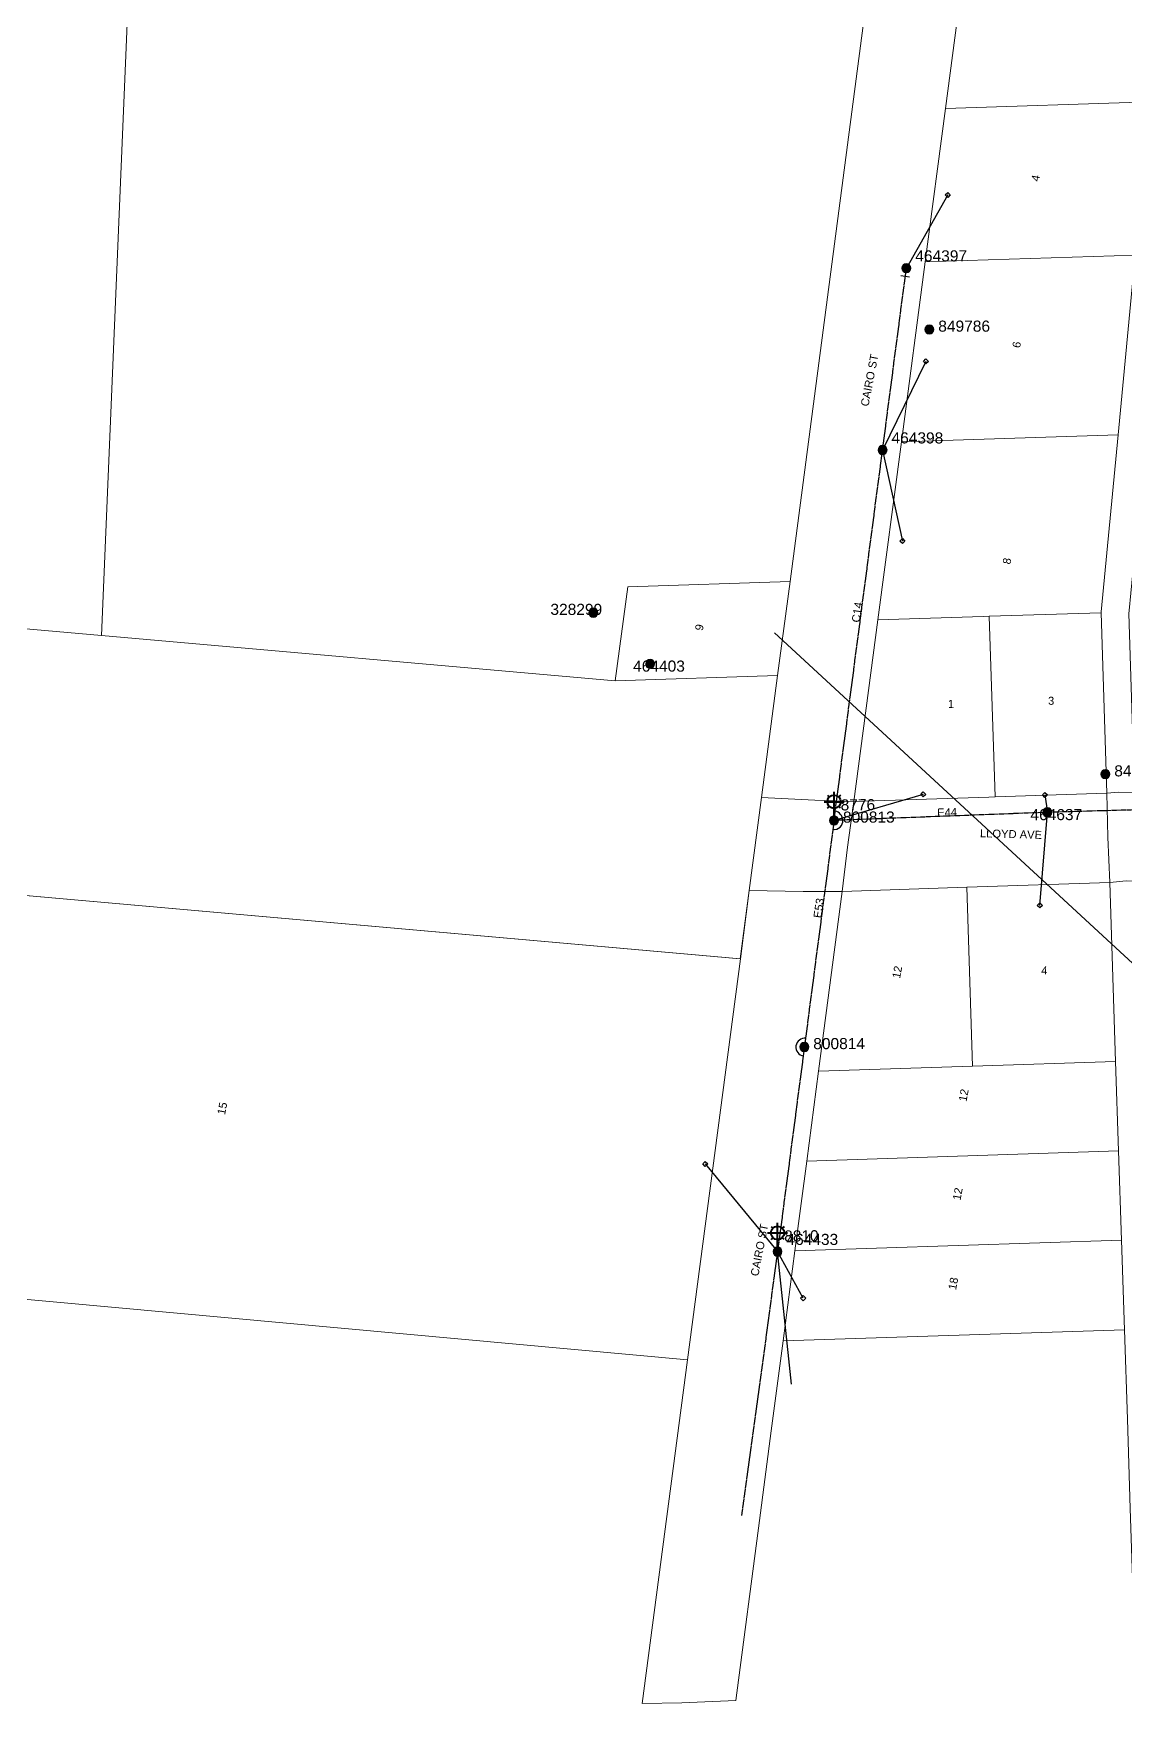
# Model space of a CAD drawing. Header units: metres. Extents: x 215242 to 217366, y 6358903 to 6360574.
# Drawn here: x 215965.3 to 216211.1, y 6359683.9 to 6360059.7 of the extents above; entities that cross this region are included whole.
import ezdxf
from ezdxf.enums import TextEntityAlignment as Align

# ---------------------------------------------------------------- set-up
doc = ezdxf.new("R2010")
doc.units = ezdxf.units.M
doc.linetypes.add('Cable Exist OH', pattern=[1, 1, 0])
doc.layers.get('0').update_dxf_attribs({"color": 6})
doc.layers.add('Cadastre Land Parcels_SP_EXT', color=9, linetype='Continuous', lineweight=5)
doc.layers.add('Cadastre Roads_SP_EXT', color=9, linetype='Continuous', lineweight=5)
for name, color, linetype in [('Equip_SP_SL_EXT', 7, 'Continuous'), ('Mains_LV_EXT', 7, 'Continuous'), ('Services_SP_EXT', 7, 'Continuous'), ('SupportsOH_SP_TR_HV_LV_SL_EXT', 7, 'Continuous')]:
    doc.layers.add(name, color=color, linetype=linetype)
doc.layers.get('0').freeze()
doc.styles.add('iecARIAL', font='arial.ttf', dxfattribs={"height": 2})
doc.styles.add('POLE_LABEL', font='arial.ttf')
doc.styles.get("Standard").update_dxf_attribs({"font": 'arial.ttf'})

# ---------------------------------------------------------------- blocks, each defined once
blk = doc.blocks.new('SL_LANTERN_EXT')
at = {"lineweight": 40}
for p, q in [((-2.25, 4.22), (2.25, 4.22)), ((-1.46, 5.68), (-1.06, 5.28)), ((0, 1.97), (0, 6.47)), ((1.46, 5.68), (1.06, 5.28)), ((-1.46, 2.76), (-1.06, 3.16)), ((0, 0), (0, 2.72)), ((1.46, 2.76), (1.06, 3.16))]:
    blk.add_line(p, q, dxfattribs=at)
blk.add_circle((0, 4.22), 1.5, dxfattribs=at)
at = {"style": 'iecARIAL', "flags": 8}
blk.add_attdef('ASSET_NUM', (1.5, 1.5), '', height=2.5, dxfattribs=at)
for tag, p, height, flags in [('OPERATING_VOLTAGE', (0.98, -1.65), 0.2, 9), ('ORIENTATION', (0.98, -1.85), 0.2, 9), ('OWNED_BY', (0.98, -2.05), 0.2, 9), ('STATE', (0.98, -2.25), 0.2, 9), ('CONSTRUCTED_VOLTAGE', (0.98, -0.65), 0.2, 9), ('CONTROL_TYPE', (0.98, -0.85), 0.2, 9), ('LANTERN_PURPOSE', (0.98, -1.05), 0.2, 9), ('LANTERN_TYPE', (0.98, -1.25), 0.2, 9), ('NO_PHASES', (0.98, -1.45), 0.2, 9), ('USAGE', (0.98, -2.45), 0.2, 9), ('CEXIST', (0.98, -2.65), 0.2, 9), ('CNEW', (0.98, -2.85), 0.2, 9), ('CNUMBER', (0.98, -3.05), 0.2, 9), ('CREMOVE', (0.98, -3.25), 0.2, 9), ('CREPLACE', (0.98, -3.45), 0.2, 9), ('LKINGHEIGHT', (0.98, -3.65), 0.2, 9), ('LBRACKET', (0.98, -3.85), 0.2, 9), ('LNUMBER', (2.18, -3.25), 2.5, 8), ('LBRACKETVOCAB', (0.98, -4.05), 0.2, 9), ('LCATEGORY', (0.98, -4.25), 0.2, 9), ('LCHARGE1', (0.98, -4.45), 0.2, 9), ('LCHARGE1PERCENT', (0.98, -4.65), 0.2, 9), ('LCHARGE2', (0.98, -4.85), 0.2, 9), ('LCHARGE2PERCENT', (0.98, -5.05), 0.2, 9), ('LCHARGE3', (0.98, -5.25), 0.2, 9), ('LCHARGE3PERCENT', (0.98, -5.45), 0.2, 9), ('LEXIST', (0.98, -5.65), 0.2, 9), ('LLAMP', (0.98, -5.85), 0.2, 9), ('LLAMPVOCAB', (0.98, -6.05), 0.2, 9), ('LMAST', (0.98, -6.25), 0.2, 9), ('LMASTVOCAB', (0.98, -6.45), 0.2, 9), ('LNEW', (0.98, -6.65), 0.2, 9), ('LANTNUMBER', (0.98, -6.85), 0.2, 9), ('LOUTREACH', (0.98, -7.25), 0.2, 9), ('LOUTREACHVOCAB', (0.98, -7.45), 0.2, 9), ('LRATECODE', (0.98, -7.65), 0.2, 9), ('STREETNAME', (0.98, -9.25), 0.2, 9), ('SUBURB', (0.98, -9.45), 0.2, 1), ('LREMOVE', (0.98, -7.85), 0.2, 9), ('LREPLACE', (0.98, -8.05), 0.2, 9), ('LTYPE', (0.98, -8.25), 0.2, 9), ('LTYPEVOCAB', (0.98, -8.45), 0.2, 9), ('LEGEND', (0.98, -8.65), 0.2, 9), ('LOCATION', (0.98, -8.85), 0.2, 9), ('NOTES', (0.98, -9.05), 0.2, 9)]:
    blk.add_attdef(tag, p, '', height=height, dxfattribs=dict(flags=flags))
blk = doc.blocks.new('CCP_EXT')
blk.add_wipeout([(0, 0.57), (0.57, 0), (0, -0.57), (-0.57, 0)])
blk.add_lwpolyline([(-0.57, 0), (0, 0.57), (0.57, 0), (0, -0.57), (-0.57, 0)])
at = {"flags": 1}
blk.add_attdef('Z', (0, 0), '', height=0.2, dxfattribs=at)
at = {"flags": 9}
for tag, p in [('CCP_TYPE', (0, 0)), ('CONSTRUCTED_VOLTAGE', (0, -0.2)), ('OPERATING_VOLTAGE', (0, -0.6)), ('ORIENTATION', (0, -0.8)), ('OWNED_BY', (0, -1)), ('STATE', (0, -1.8)), ('NO_PHASES', (0, -0.4)), ('USAGE', (0, -1.2)), ('LEGEND', (0, -1.4)), ('LIFE_SUPPORT', (0, -1.6)), ('NOTES', (0, -2))]:
    blk.add_attdef(tag, text='', height=0.2, dxfattribs=at).set_placement(p, align=Align.MIDDLE_LEFT)
blk = doc.blocks.new('POLE_EXT')
blk.add_hatch(color=256).paths.add_polyline_path([(-1, 0, 1), (1, 0, 1)])
blk.add_lwpolyline([(-1, 0, 1), (1, 0, 1)], format="xyb", close=True)
for tag, height, flags, p in [('pNumber', 2.5, 8, (-17.84, 2.07)), ('OWNED_BY', 0.2, 9, (1.35, -0.4)), ('SPECIAL_USE', 0.2, 9, (1.35, -0.8)), ('STATE', 0.2, 9, (1.35, -1)), ('cLV', 0.2, 9, (1.35, -1.4)), ('hDepth', 0.2, 9, (1.35, -1.6)), ('hDia', 0.2, 9, (1.35, -1.8)), ('cHV', 0.2, 9, (1.35, -2)), ('cLinedev', 0.2, 9, (1.35, -3.4)), ('pExisting', 0.2, 9, (1.35, -3.8)), ('PARENT', 0.2, 9, (1.35, -0.6)), ('USAGE', 0.2, 9, (1.35, -1.2)), ('LBRACKET', 0.2, 9, (1.35, -2.2)), ('LExisting', 0.2, 9, (1.35, -2.4)), ('LANTNUMBER', 0.2, 9, (1.35, -2.6)), ('LOther', 0.2, 9, (1.35, -2.8)), ('LRemove', 0.2, 9, (1.35, -3)), ('LEGEND', 0.2, 9, (1.35, -3.2)), ('LOCATION', 0.2, 9, (1.35, -3.6)), ('pFooting', 0.2, 9, (1.35, -4.4)), ('pNew', 0.2, 9, (1.35, -4.6)), ('pRelocate', 0.2, 9, (1.35, -5)), ('pRemove', 0.2, 9, (1.35, -5.2)), ('pReplace', 0.2, 9, (1.35, -5.4)), ('pStay', 0.2, 9, (1.35, -5.6)), ('pType', 0.2, 9, (1.35, -5.8)), ('cspan', 0.2, 9, (1.35, -6)), ('STREETNAME', 0.2, 9, (1.35, -6.2)), ('SUBURB', 0.2, 9, (1.35, -6.4)), ('OPERATED_BY', 0.2, 9, (1.36, -7.01)), ('PFNUMBER', 0.2, 9, (1.35, -4)), ('NEWPFNUMBER', 0.2, 9, (1.35, -4.2)), ('NOTES', 0.2, 9, (1.35, -6.6)), ('MAINTAINED_BY', 0.2, 9, (1.36, -6.81))]:
    blk.add_attdef(tag, text='', height=height, dxfattribs=dict(flags=flags)).set_placement(p, align=Align.MIDDLE_LEFT)
at = {"style": 'POLE_LABEL'}
for tag, height, flags, p in [('STRUCTURE_PLANT_NUMBER', 0.2, 9, (1.35, 0.03)), ('ASSET_NUM', 2.5, 8, (2, 2)), ('STREET_CODE', 0.2, 9, (1.35, -0.2))]:
    blk.add_attdef(tag, text='', height=height, dxfattribs=dict(at, flags=flags)).set_placement(p, align=Align.MIDDLE_LEFT)
at = {"flags": 1}
blk.add_attdef('Z', (1.35, -7.33), '', height=0.2, dxfattribs=at)
blk = doc.blocks.new('End Shackle_EXT')
blk.add_wipeout([(0, 0.25), (1.81, 0.25), (1.82, -0.25), (0, -0.25)])
blk.add_line((1.81, -1), (1.81, 1))
at = {"flags": 1}
blk.add_attdef('Z', (0, 0), '', height=0.2, dxfattribs=at)
at = {"flags": 9}
for tag, p in [('CONNECTOR_TYPE', (0, 0)), ('CONSTRUCTED_VOLTAGE', (0, -0.2)), ('OPERATING_VOLTAGE', (0, -0.6)), ('ORIENTATION', (0, -0.8)), ('OWNED_BY', (0, -1)), ('STATE', (0, -1.2)), ('NO_PHASES', (0, -0.4)), ('USAGE', (0, -1.4)), ('NOTES', (0, -1.6))]:
    blk.add_attdef(tag, text='', height=0.2, dxfattribs=at).set_placement(p, align=Align.MIDDLE_LEFT)

msp = doc.modelspace()

# ---------------------------------------------------------------- linework, layer by layer
at = {"layer": 'Cadastre Land Parcels_SP_EXT', "linetype": 'Continuous'}
for points in [[(216099.02, 6359935.17), (216135.58, 6359936.35), (216154.96, 6360083.76), (216158.29, 6360104.09), (216167.27, 6360174.02), (216169.46, 6360191.02), (216171.65, 6360207.99), (216174.14, 6360227.21), (216176.57, 6360245.95), (216178.32, 6360259.52), (216182.5, 6360291.89), (216183.48, 6360299.66), (215996.9, 6360312.31), (215980.63, 6359924.22), (216096.23, 6359914.01), (216099.02, 6359935.17)], [(216216.53, 6360044.25), (216219.54, 6360075.67), (216175.62, 6360081.48), (216170.5, 6360042.77), (216216.53, 6360044.25)], [(216213.23, 6360009.76), (216216.53, 6360044.25), (216170.5, 6360042.77), (216165.95, 6360008.24), (216213.23, 6360009.76)], [(216209.36, 6359969.36), (216213.23, 6360009.76), (216165.95, 6360008.24), (216160.61, 6359967.79), (216209.36, 6359969.36)], [(216179, 6359928.5), (216180.38, 6359928.55), (216205.53, 6359929.35), (216205.55, 6359929.53), (216209.36, 6359969.36), (216160.61, 6359967.79), (216155.32, 6359927.74), (216179, 6359928.5)], [(216132.76, 6359915.19), (216135.58, 6359936.35), (216099.02, 6359935.17), (216096.23, 6359914.01), (216132.76, 6359915.19)], [(216180.3, 6359887.87), (216181.69, 6359887.91), (216180.38, 6359928.55), (216179, 6359928.5), (216155.32, 6359927.74), (216149.94, 6359886.89), (216180.3, 6359887.87)], [(216206.84, 6359888.72), (216205.53, 6359929.35), (216180.38, 6359928.55), (216181.69, 6359887.91), (216206.84, 6359888.72)], [(216124.37, 6359851.5), (215903.37, 6359871.04), (215893.45, 6359781.31), (216112.48, 6359761.28), (216124.37, 6359851.5)], [(216176.62, 6359827.36), (216175.3, 6359867.59), (216147.27, 6359866.66), (216141.96, 6359826.21), (216176.62, 6359827.36)], [(216208.81, 6359828.42), (216207.49, 6359868.65), (216175.3, 6359867.59), (216176.62, 6359827.36), (216208.81, 6359828.42)], [(216209.48, 6359808.3), (216208.81, 6359828.42), (216176.62, 6359827.36), (216141.96, 6359826.21), (216139.3, 6359805.99), (216209.48, 6359808.3)], [(216210.14, 6359788.18), (216209.48, 6359808.3), (216139.3, 6359805.99), (216136.65, 6359785.77), (216210.14, 6359788.18)], [(216210.8, 6359768.06), (216210.14, 6359788.18), (216136.65, 6359785.77), (216133.99, 6359765.55), (216210.8, 6359768.06)]]:
    msp.add_lwpolyline(points, close=True, dxfattribs=at)
msp.add_lwpolyline([(215903.37, 6359871.04), (216124.36, 6359851.5), (216126.39, 6359866.89), (216129.15, 6359887.79), (216132.76, 6359915.19), (216096.23, 6359914.01), (215980.63, 6359924.22), (215980.63, 6359924.22), (215771.44, 6359942.7)], dxfattribs=at)
at = {"layer": 'Cadastre Roads_SP_EXT', "linetype": 'Continuous'}
for points in [[(216211.78, 6359929.14), (216211.85, 6359929.81), (216213.72, 6359949.34), (216215.65, 6359969.55), (216217.59, 6359989.75), (216219.52, 6360009.95), (216222.06, 6360036.43), (216225.74, 6360074.85), (216222.34, 6360075.6), (216219.54, 6360075.67), (216216.53, 6360044.25), (216213.23, 6360009.76), (216209.36, 6359969.36), (216205.55, 6359929.53), (216205.53, 6359929.35), (216206.84, 6359888.72), (216209.48, 6359888.96), (216213.08, 6359888.9), (216211.78, 6359929.14)], [(216219.67, 6359687.79), (216218.32, 6359728.03), (216217.66, 6359748.17), (216216.99, 6359768.3), (216216.34, 6359788.43), (216215.68, 6359808.56), (216213.73, 6359868.92), (216211.15, 6359869.01), (216207.49, 6359868.65), (216208.81, 6359828.42), (216209.48, 6359808.3), (216210.14, 6359788.18), (216210.8, 6359768.06), (216211.46, 6359747.94), (216212.11, 6359727.82), (216213.42, 6359687.59), (216215.21, 6359687.39), (216219.67, 6359687.79)]]:
    msp.add_lwpolyline(points, close=True, dxfattribs=at)
at = {"layer": 'Mains_LV_EXT', "linetype": 'Cable Exist OH'}
for points in [[(216145.45, 6359882.61), (216156.37, 6359965.93)], [(216232.01, 6359885.51), (216193.46, 6359884.43)], [(216145.45, 6359882.61), (216138.77, 6359831.66)], [(216193.46, 6359884.43), (216145.45, 6359882.61)], [(216138.77, 6359831.66), (216138.75, 6359831.48), (216132.74, 6359785.62)], [(216132.74, 6359785.62), (216124.66, 6359726.28)]]:
    msp.add_lwpolyline(points, dxfattribs=at)
at = {"layer": 'Mains_LV_EXT', "linetype": 'Continuous'}
for points in [[(216145.19, 6359880.63, 0.502067), (216147.4, 6359882.69)], [(216147.41, 6359882.67, 0.334663), (216145.72, 6359884.73)], [(216139.13, 6359833.6, 0.999992), (216138.61, 6359829.64)]]:
    msp.add_lwpolyline(points, format="xyb", dxfattribs=at)
at = {"layer": 'Services_SP_EXT'}
msp.add_lwpolyline([(216135.91, 6359755.82), (216132.74, 6359785.62)], dxfattribs=at)

# ---------------------------------------------------------------- block references
at = {"layer": 'Equip_SP_SL_EXT'}
ref = msp.add_blockref('SL_LANTERN_EXT', (216145.45, 6359882.61), dxfattribs=at)
ref.add_attrib('ASSET_NUM', '8776', dxfattribs={"layer": '0', "height": 2.5, "rotation": 0.5142, "style": 'iecARIAL'}).set_placement((216146.95, 6359884.11), align=Align.BOTTOM_LEFT)
ref = msp.add_blockref('SL_LANTERN_EXT', (216132.74, 6359785.62), dxfattribs=at)
ref.add_attrib('ASSET_NUM', '8810', dxfattribs={"layer": '0', "height": 2.5, "rotation": 0.5188, "style": 'iecARIAL'}).set_placement((216134.24, 6359787.12), align=Align.BOTTOM_LEFT)
at = {"layer": 'SupportsOH_SP_TR_HV_LV_SL_EXT'}
ref = msp.add_blockref('POLE_EXT', (216166.9, 6359993.06), dxfattribs=at)
ref.add_attrib('ASSET_NUM', '849786', dxfattribs={"layer": '0', "height": 2.5, "style": 'POLE_LABEL'}).set_placement((216168.9, 6359993.81), align=Align.MIDDLE_LEFT)
ref = msp.add_blockref('POLE_EXT', (216156.37, 6359965.93), dxfattribs=at)
ref.add_attrib('ASSET_NUM', '464398', dxfattribs={"layer": '0', "height": 2.5, "rotation": 359.8894, "style": 'POLE_LABEL'}).set_placement((216158.37, 6359966.68), align=Align.BOTTOM_LEFT)
ref = msp.add_blockref('POLE_EXT', (216091.29, 6359929.35), dxfattribs=at)
ref.add_attrib('ASSET_NUM', '328299', dxfattribs={"layer": '0', "height": 2.5, "style": 'POLE_LABEL'}).set_placement((216093.29, 6359930.1), align=Align.MIDDLE_RIGHT)
ref = msp.add_blockref('POLE_EXT', (216104.07, 6359917.84), dxfattribs=at)
ref.add_attrib('ASSET_NUM', '464403', dxfattribs={"layer": '0', "height": 2.5, "style": 'POLE_LABEL'}).set_placement((216106.07, 6359918.59), align=Align.TOP_CENTER)
ref = msp.add_blockref('POLE_EXT', (216206.5, 6359893.02), dxfattribs=at)
ref.add_attrib('ASSET_NUM', '849787', dxfattribs={"layer": '0', "height": 2.5, "style": 'POLE_LABEL'}).set_placement((216208.5, 6359893.77), align=Align.MIDDLE_LEFT)
ref = msp.add_blockref('POLE_EXT', (216193.46, 6359884.43), dxfattribs=at)
ref.add_attrib('ASSET_NUM', '464637', dxfattribs={"layer": '0', "height": 2.5, "rotation": 0.1027, "style": 'POLE_LABEL'}).set_placement((216195.46, 6359885.18), align=Align.TOP_CENTER)
ref = msp.add_blockref('POLE_EXT', (216145.45, 6359882.61), dxfattribs=at)
ref.add_attrib('ASSET_NUM', '800813', dxfattribs={"layer": '0', "height": 2.5, "rotation": 0.1083, "style": 'POLE_LABEL'}).set_placement((216147.45, 6359883.36), align=Align.MIDDLE_LEFT)
ref = msp.add_blockref('POLE_EXT', (216138.77, 6359831.66), dxfattribs=at)
ref.add_attrib('ASSET_NUM', '800814', dxfattribs={"layer": '0', "height": 2.5, "rotation": 0.1063, "style": 'POLE_LABEL'}).set_placement((216140.77, 6359832.41), align=Align.MIDDLE_LEFT)
ref = msp.add_blockref('POLE_EXT', (216132.74, 6359785.62), dxfattribs=at)
ref.add_attrib('ASSET_NUM', '464433', dxfattribs={"layer": '0', "height": 2.5, "rotation": 0.0092, "style": 'POLE_LABEL'}).set_placement((216134.74, 6359786.37), align=Align.BOTTOM_LEFT)

# ---------------------------------------------------------------- texts
at = {"layer": 'Cadastre Land Parcels_SP_EXT'}
for s, rotation, p in [('4', 79.2758, (216191.55, 6360026.26)), ('6', 79.2759, (216187.29, 6359988.79)), ('8', 79.2759, (216185.11, 6359940.12)), ('9', 78.9557, (216115.89, 6359925.18)), ('1', 2.4041, (216171.1, 6359907.91)), ('3', 0.4341, (216193.61, 6359908.63)), ('12', 79.2758, (216160.29, 6359846.96)), ('4', 358.4521, (216192.05, 6359848)), ('12', 79.2759, (216175.24, 6359819.26)), ('15', 78.8627, (216008.42, 6359816.28)), ('12', 79.2759, (216173.89, 6359797.06)), ('18', 79.2757, (216172.89, 6359776.89))]:
    msp.add_text(s, height=1.8, rotation=rotation, dxfattribs=at).set_placement(p)
at = {"layer": 'Cadastre Roads_SP_EXT'}
for s, rotation, p in [('CAIRO ST', 79.1148, (216153.19, 6359975.64)), ('LLOYD AVE', 358.3984, (216178.26, 6359878.85)), ('CAIRO ST', 79.1153, (216128.41, 6359779.97))]:
    msp.add_text(s, height=1.8, rotation=rotation, dxfattribs=at).set_placement(p)
at = {"layer": 'Mains_LV_EXT'}
for s, rotation, p in [('C14', 81.5787, (216151.19, 6359927.04)), ('E44', 1.6007, (216168.68, 6359883.49)), ('E53', 81.3729, (216142.56, 6359860.55))]:
    msp.add_text(s, height=1.8, rotation=rotation, dxfattribs=at).set_placement(p)

# ---------------------------------------------------------------- next in the draw order: block references
at = {"layer": 'Services_SP_EXT'}
for p in [(216171.04, 6360023.34), (216166.13, 6359985.89), (216160.83, 6359945.47), (216165.52, 6359888.47), (216192.91, 6359888.34), (216191.75, 6359863.51), (216116.48, 6359805.35), (216138.51, 6359775.15)]:
    msp.add_blockref('CCP_EXT', p, dxfattribs=at)

# ---------------------------------------------------------------- next in the draw order: linework, layer by layer
at = {"layer": 'Cadastre Roads_SP_EXT', "linetype": 'Continuous'}
for points in [[(216155.32, 6359927.74), (216160.61, 6359967.79), (216165.95, 6360008.24), (216170.5, 6360042.77), (216175.62, 6360081.48), (216166.81, 6360082.52), (216154.96, 6360083.76), (216135.58, 6359936.35), (216132.76, 6359915.19), (216129.15, 6359887.79), (216141.14, 6359887.2), (216149.94, 6359886.89), (216155.32, 6359927.74)], [(216175.3, 6359867.59), (216207.49, 6359868.65), (216207.05, 6359878.82), (216206.84, 6359888.72), (216181.69, 6359887.91), (216180.3, 6359887.87), (216149.94, 6359886.89), (216148.49, 6359876.58), (216147.27, 6359866.66), (216175.3, 6359867.59)], [(216123.33, 6359684.66), (216128.66, 6359725.11), (216131.33, 6359745.33), (216133.99, 6359765.55), (216136.65, 6359785.77), (216139.3, 6359805.99), (216141.96, 6359826.21), (216147.27, 6359866.66), (216138.48, 6359866.6), (216126.39, 6359866.89), (216124.37, 6359851.5), (216112.48, 6359761.28), (216102.29, 6359683.94), (216111.19, 6359684.11), (216123.33, 6359684.66)]]:
    msp.add_lwpolyline(points, close=True, dxfattribs=at)
at = {"layer": 'Services_SP_EXT'}
for points in [[(216171.04, 6360023.34), (216161.73, 6360006.85)], [(216166.13, 6359985.89), (216156.37, 6359965.93)], [(216156.37, 6359965.93), (216160.83, 6359945.47)], [(216132.03, 6359924.79), (216386.49, 6359690.05)], [(216165.52, 6359888.47), (216145.45, 6359882.61)], [(216192.91, 6359888.34), (216193.46, 6359884.43)], [(216191.75, 6359863.51), (216193.46, 6359884.43)], [(216116.48, 6359805.35), (216132.74, 6359785.62)], [(216138.51, 6359775.15), (216132.74, 6359785.62)]]:
    msp.add_lwpolyline(points, dxfattribs=at)

# ---------------------------------------------------------------- next in the draw order: block references
at = {"layer": 'Mains_LV_EXT', "rotation": 261.4073324790862}
msp.add_blockref('End Shackle_EXT', (216161.73, 6360006.85), dxfattribs=at)

# ---------------------------------------------------------------- next in the draw order: linework, layer by layer
at = {"layer": 'Mains_LV_EXT', "linetype": 'Cable Exist OH'}
msp.add_lwpolyline([(216156.37, 6359965.93), (216161.73, 6360006.85)], dxfattribs=at)

# ---------------------------------------------------------------- next in the draw order: block references
at = {"layer": 'SupportsOH_SP_TR_HV_LV_SL_EXT'}
ref = msp.add_blockref('POLE_EXT', (216161.73, 6360006.85), dxfattribs=at)
ref.add_attrib('ASSET_NUM', '464397', dxfattribs={"layer": '0', "height": 2.5, "rotation": 0.1357, "style": 'POLE_LABEL'}).set_placement((216163.73, 6360007.6), align=Align.BOTTOM_LEFT)

doc.saveas('drawing.dxf')
